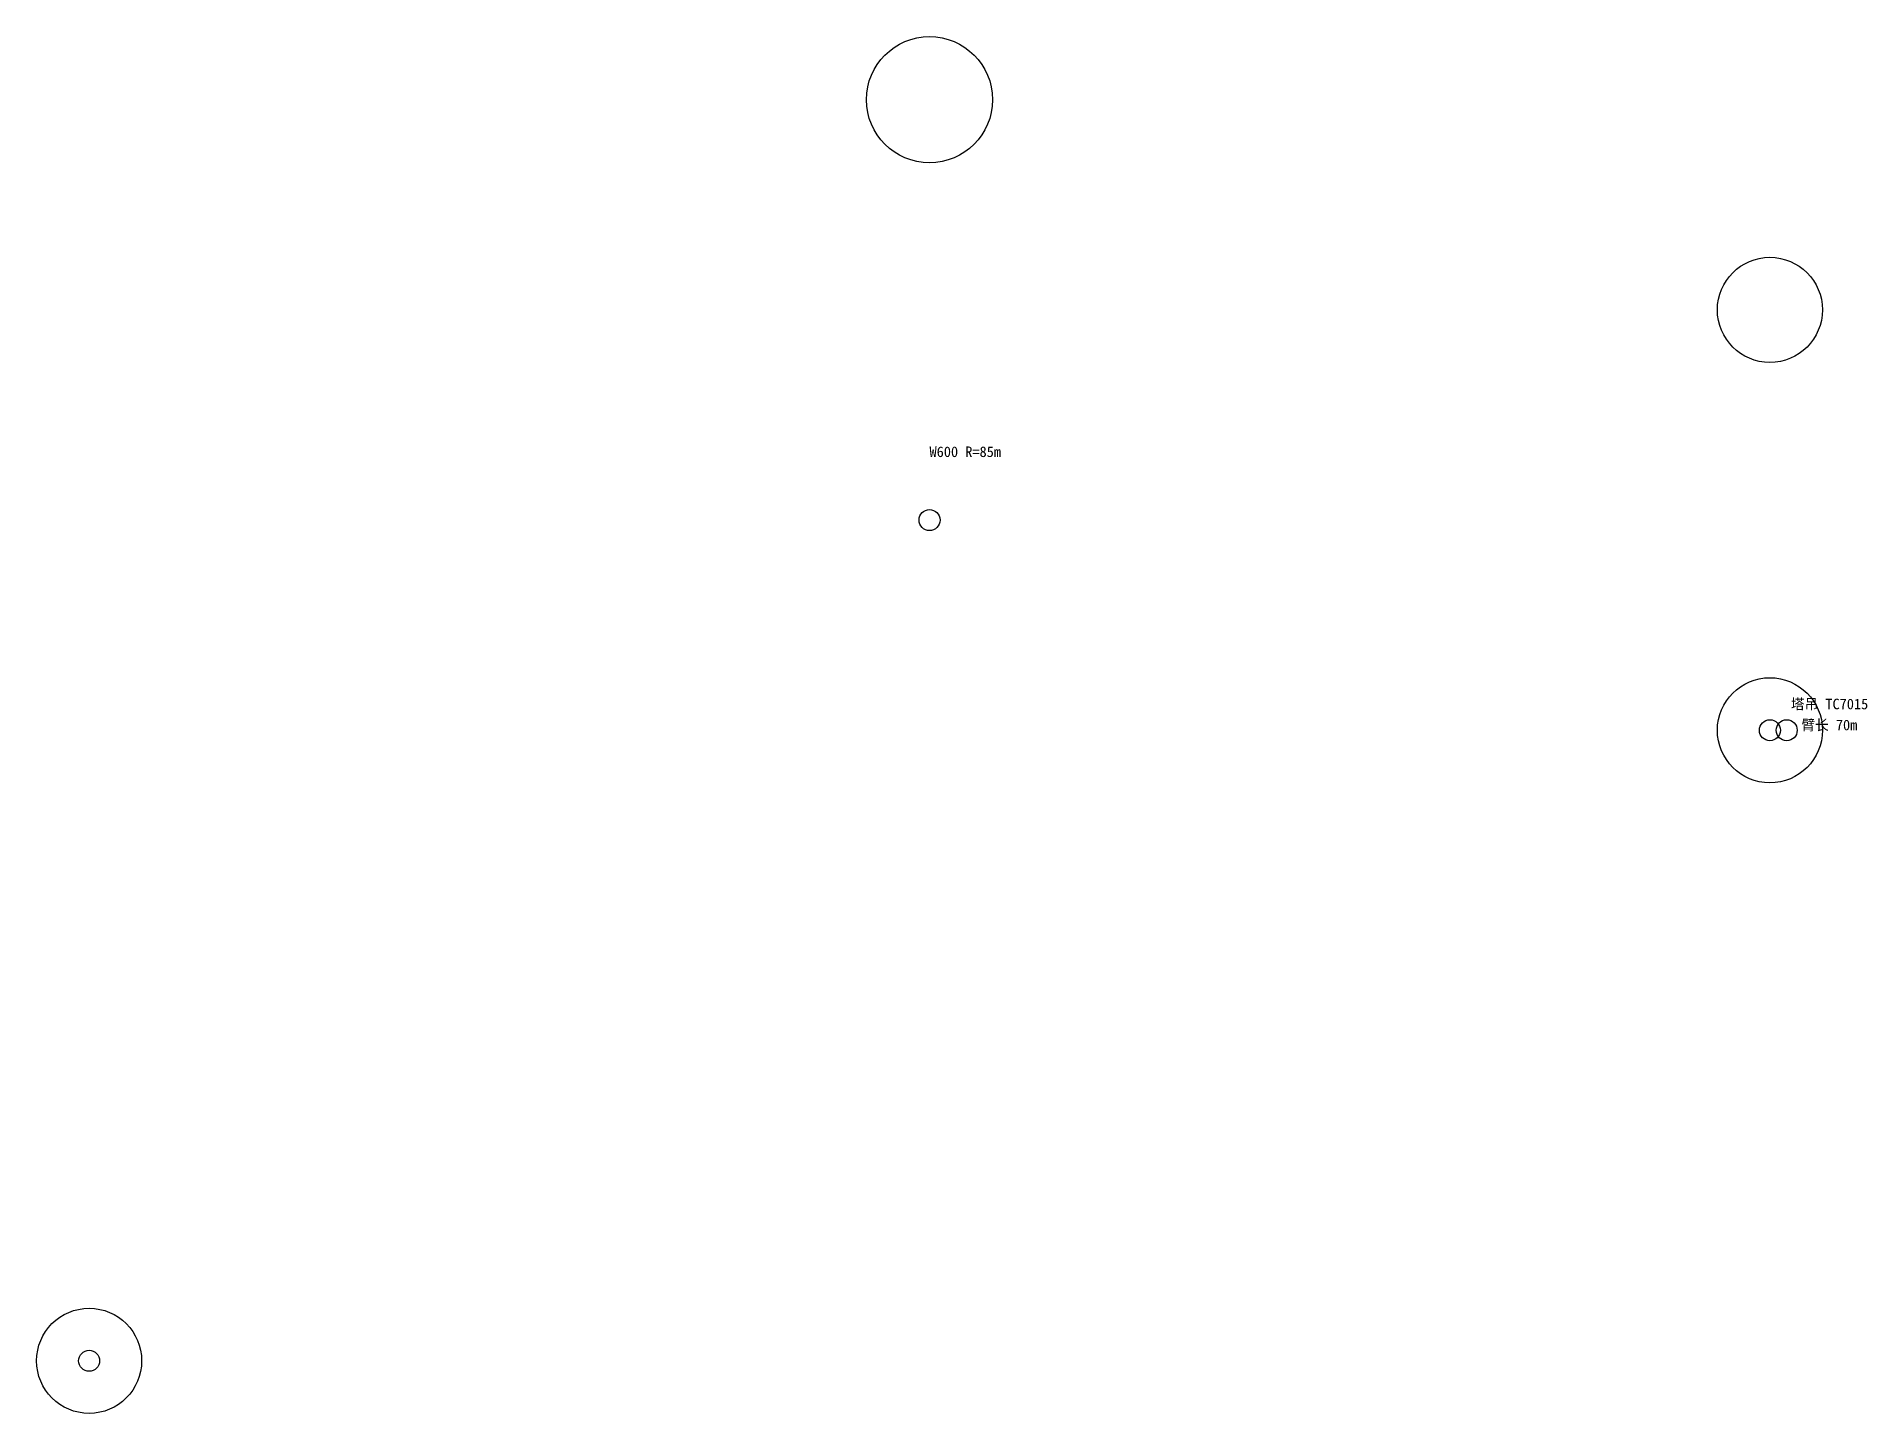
# Model space of a CAD drawing. Header units: millimetres. Extents: x 17500 to 104640, y 17500 to 83000.
import ezdxf

# ---------------------------------------------------------------- set-up
doc = ezdxf.new("R2010")
doc.units = ezdxf.units.MM
for name, color, linetype in [('几何', 7, 'Continuous'), ('图例', 7, 'Continuous'), ('塔吊', 7, 'Continuous'), ('塔吊文字', 7, 'Continuous'), ('标注', 7, 'Continuous')]:
    doc.layers.add(name, color=color, linetype=linetype)

# ---------------------------------------------------------------- blocks, each defined once
blk = doc.blocks.new('TC7015')
at = {"layer": '几何'}
blk.add_circle((0, 0), 500, dxfattribs=at)
blk = doc.blocks.new('OFFSET_CRANE', base_point=(5000, 5000))
at = {"layer": '几何'}
blk.add_circle((5000, 5000), 500, dxfattribs=at)
blk = doc.blocks.new('TOWER-CRANE')
at = {"layer": '几何'}
blk.add_circle((0, 0), 500, dxfattribs=at)

msp = doc.modelspace()

# ---------------------------------------------------------------- linework, layer by layer
at = {"layer": '几何'}
for centre in [(100000, 50000), (20000, 20000)]:
    msp.add_circle(centre, 2500, dxfattribs=at)
at = {"layer": '图例'}
for centre, radius in [((60000, 80000), 3000), ((100000, 70000), 2500)]:
    msp.add_circle(centre, radius, dxfattribs=at)

# ---------------------------------------------------------------- block references
at = {"layer": '塔吊'}
for name, p in [('TOWER-CRANE', (60000, 60000)), ('OFFSET_CRANE', (20000, 20000))]:
    msp.add_blockref(name, p, dxfattribs=at)
at = {"layer": '塔吊', "rotation": 30}
for p in [(100000, 50000), (100800, 50000)]:
    msp.add_blockref('TC7015', p, dxfattribs=at)

# ---------------------------------------------------------------- texts
at = {"layer": '塔吊文字'}
for s, p in [('塔吊 TC7015', (101000, 51000)), ('臂长 70m', (101500, 50000))]:
    msp.add_text(s, height=500, dxfattribs=at).set_placement(p)
at = {"layer": '标注'}
msp.add_text('W600 R=85m', height=500, dxfattribs=at).set_placement((60000, 63000))

doc.saveas('drawing.dxf')
